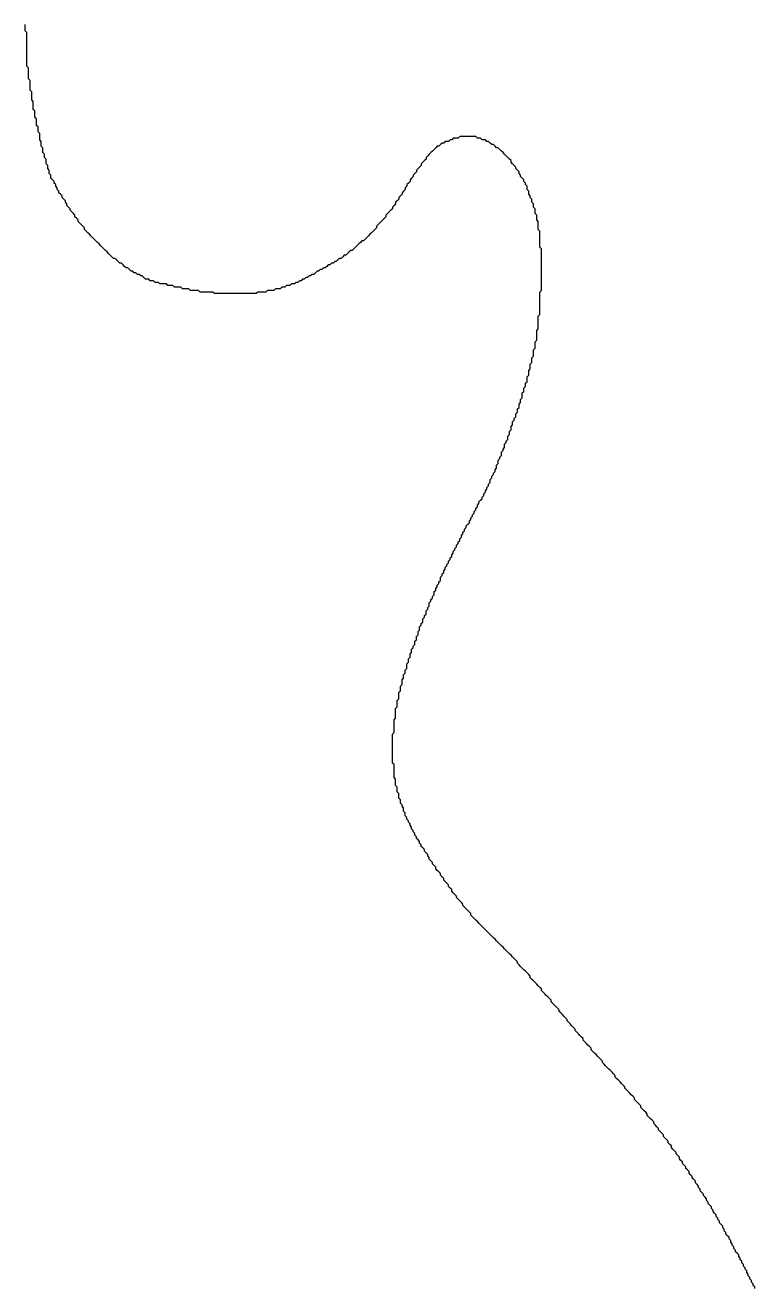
# Model space of a CAD drawing. Extents: x 69 to 217, y 14 to 408.
# Drawn here: x 154.8 to 211.6, y 112.3 to 210.8 of the extents above; entities that cross this region are included whole.
import ezdxf

# ---------------------------------------------------------------- set-up
doc = ezdxf.new("R2010")
doc.units = 0

msp = doc.modelspace()

# ---------------------------------------------------------------- linework, layer by layer
at = {"layer": 'contour_0'}
for p, q in [((154.75, 210.75), (154.75, 210.875)), ((154.75, 210.625), (154.75, 210.75)), ((154.75, 210.5), (154.75, 210.625)), ((154.75, 210.375), (154.75, 210.5)), ((154.875, 210.25), (154.75, 210.375)), ((154.875, 210.125), (154.875, 210.25)), ((154.875, 210), (154.875, 210.125)), ((154.875, 209.875), (154.875, 210)), ((154.875, 209.75), (154.875, 209.875)), ((154.875, 209.625), (154.875, 209.75)), ((154.875, 209.5), (154.875, 209.625)), ((154.875, 209.375), (154.875, 209.5)), ((154.875, 209.25), (154.875, 209.375)), ((154.875, 209.125), (154.875, 209.25)), ((154.875, 209), (154.875, 209.125)), ((154.875, 208.875), (154.875, 209)), ((154.875, 208.75), (154.875, 208.875)), ((154.875, 208.625), (154.875, 208.75)), ((154.875, 208.5), (154.875, 208.625)), ((154.875, 208.375), (154.875, 208.5)), ((154.875, 208.25), (154.875, 208.375)), ((154.875, 208.125), (154.875, 208.25)), ((154.875, 208), (154.875, 208.125)), ((154.875, 207.875), (154.875, 208)), ((154.875, 207.75), (154.875, 207.875)), ((154.875, 207.625), (154.875, 207.75)), ((155, 207.5), (154.875, 207.625)), ((155, 207.375), (155, 207.5)), ((155, 207.25), (155, 207.375)), ((155, 207.125), (155, 207.25)), ((155, 207), (155, 207.125)), ((155, 206.875), (155, 207)), ((155, 206.75), (155, 206.875)), ((155, 206.625), (155, 206.75)), ((155.125, 206.5), (155, 206.625)), ((155.125, 206.375), (155.125, 206.5)), ((155.125, 206.25), (155.125, 206.375)), ((155.125, 206.125), (155.125, 206.25)), ((155.125, 206), (155.125, 206.125)), ((155.125, 205.875), (155.125, 206)), ((155.125, 205.75), (155.125, 205.875)), ((155.25, 205.625), (155.125, 205.75)), ((155.25, 205.5), (155.25, 205.625)), ((155.25, 205.375), (155.25, 205.5)), ((155.25, 205.25), (155.25, 205.375)), ((155.25, 205.125), (155.25, 205.25)), ((155.25, 205), (155.25, 205.125)), ((155.375, 204.875), (155.25, 205)), ((155.375, 204.75), (155.375, 204.875)), ((155.375, 204.625), (155.375, 204.75)), ((155.375, 204.5), (155.375, 204.625)), ((155.375, 204.375), (155.375, 204.5)), ((155.375, 204.25), (155.375, 204.375)), ((155.5, 204.125), (155.375, 204.25)), ((155.5, 204), (155.5, 204.125)), ((155.5, 203.875), (155.5, 204)), ((155.5, 203.75), (155.5, 203.875)), ((155.5, 203.625), (155.5, 203.75)), ((155.625, 203.5), (155.5, 203.625)), ((155.625, 203.375), (155.625, 203.5)), ((155.625, 203.25), (155.625, 203.375)), ((155.625, 203.125), (155.625, 203.25)), ((155.625, 203), (155.625, 203.125)), ((155.75, 202.875), (155.625, 203)), ((155.75, 202.75), (155.75, 202.875)), ((155.75, 202.625), (155.75, 202.75)), ((155.75, 202.5), (155.75, 202.625)), ((155.875, 202.375), (155.75, 202.5)), ((155.875, 202.25), (155.875, 202.375)), ((155.875, 202.125), (155.875, 202.25)), ((155.875, 202), (155.875, 202.125)), ((155.875, 201.875), (155.875, 202)), ((188.125, 202), (188, 201.875)), ((188.25, 202), (188.125, 202)), ((188.375, 202), (188.25, 202)), ((188.5, 202), (188.375, 202)), ((188.625, 202.125), (188.5, 202)), ((188.75, 202.125), (188.625, 202.125)), ((188.875, 202.125), (188.75, 202.125)), ((189, 202.125), (188.875, 202.125)), ((189.125, 202.125), (189, 202.125)), ((189.25, 202.125), (189.125, 202.125)), ((189.375, 202.125), (189.25, 202.125)), ((189.5, 202.125), (189.375, 202.125)), ((189.625, 202.125), (189.5, 202.125)), ((189.75, 202.125), (189.625, 202.125)), ((189.875, 202.125), (189.75, 202.125)), ((190, 202), (189.875, 202.125)), ((190.125, 202), (190, 202)), ((190.25, 202), (190.125, 202)), ((190.375, 201.875), (190.25, 202)), ((156, 201.75), (155.875, 201.875)), ((156, 201.625), (156, 201.75)), ((156, 201.5), (156, 201.625)), ((156, 201.375), (156, 201.5)), ((156.125, 201.25), (156, 201.375)), ((156.125, 201.125), (156.125, 201.25)), ((156.125, 201), (156.125, 201.125)), ((156.125, 200.875), (156.125, 201)), ((186.5, 201), (186.375, 200.875)), ((186.625, 201.125), (186.5, 201)), ((186.75, 201.25), (186.625, 201.125)), ((186.875, 201.375), (186.75, 201.25)), ((187, 201.375), (186.875, 201.375)), ((187.125, 201.5), (187, 201.375)), ((187.25, 201.625), (187.125, 201.5)), ((187.375, 201.625), (187.25, 201.625)), ((187.5, 201.75), (187.375, 201.625)), ((187.625, 201.75), (187.5, 201.75)), ((187.75, 201.75), (187.625, 201.75)), ((187.875, 201.875), (187.75, 201.75)), ((188, 201.875), (187.875, 201.875)), ((190.5, 201.875), (190.375, 201.875)), ((190.625, 201.875), (190.5, 201.875)), ((190.75, 201.75), (190.625, 201.875)), ((190.875, 201.75), (190.75, 201.75)), ((191, 201.625), (190.875, 201.75)), ((191.125, 201.5), (191, 201.625)), ((191.25, 201.5), (191.125, 201.5)), ((191.375, 201.375), (191.25, 201.5)), ((191.5, 201.25), (191.375, 201.375)), ((191.625, 201.25), (191.5, 201.25)), ((191.75, 201.125), (191.625, 201.25)), ((191.875, 201), (191.75, 201.125)), ((192, 200.875), (191.875, 201)), ((156.25, 200.75), (156.125, 200.875)), ((156.25, 200.625), (156.25, 200.75)), ((156.25, 200.5), (156.25, 200.625)), ((156.375, 200.375), (156.25, 200.5)), ((156.375, 200.25), (156.375, 200.375)), ((156.375, 200.125), (156.375, 200.25)), ((156.375, 200), (156.375, 200.125)), ((156.5, 199.875), (156.375, 200)), ((185.75, 200.125), (185.625, 200)), ((185.625, 200), (185.625, 199.875)), ((185.875, 200.25), (185.75, 200.125)), ((186, 200.375), (185.875, 200.25)), ((186.125, 200.625), (186, 200.5)), ((186, 200.5), (186, 200.375)), ((186.25, 200.75), (186.125, 200.625)), ((186.375, 200.875), (186.25, 200.75)), ((192.125, 200.75), (192, 200.875)), ((192.25, 200.625), (192.125, 200.75)), ((192.375, 200.5), (192.25, 200.625)), ((192.5, 200.375), (192.375, 200.5)), ((192.625, 200.25), (192.5, 200.375)), ((192.625, 200.125), (192.625, 200.25)), ((192.75, 200), (192.625, 200.125)), ((192.875, 199.875), (192.75, 200)), ((156.5, 199.75), (156.5, 199.875)), ((156.5, 199.625), (156.5, 199.75)), ((156.625, 199.5), (156.5, 199.625)), ((156.625, 199.375), (156.625, 199.5)), ((156.625, 199.25), (156.625, 199.375)), ((156.75, 199.125), (156.625, 199.25)), ((156.75, 199), (156.75, 199.125)), ((156.75, 198.875), (156.75, 199)), ((185, 199), (184.875, 198.875)), ((185.125, 199.25), (185, 199.125)), ((185, 199.125), (185, 199)), ((185.25, 199.375), (185.125, 199.25)), ((185.375, 199.625), (185.25, 199.5)), ((185.25, 199.5), (185.25, 199.375)), ((185.5, 199.75), (185.375, 199.625)), ((185.625, 199.875), (185.5, 199.75)), ((193, 199.75), (192.875, 199.875)), ((193, 199.625), (193, 199.75)), ((193.125, 199.5), (193, 199.625)), ((193.25, 199.375), (193.125, 199.5)), ((193.25, 199.25), (193.25, 199.375)), ((193.375, 199.125), (193.25, 199.25)), ((193.375, 199), (193.375, 199.125)), ((193.5, 198.875), (193.375, 199)), ((156.875, 198.75), (156.75, 198.875)), ((157, 198.625), (156.875, 198.75)), ((157, 198.5), (157, 198.625)), ((157.125, 198.375), (157, 198.5)), ((157.125, 198.25), (157.125, 198.375)), ((157.25, 198.125), (157.125, 198.25)), ((157.25, 198), (157.25, 198.125)), ((157.375, 197.875), (157.25, 198)), ((184.375, 198), (184.25, 197.875)), ((184.5, 198.25), (184.375, 198.125)), ((184.375, 198.125), (184.375, 198)), ((184.625, 198.5), (184.5, 198.375)), ((184.5, 198.375), (184.5, 198.25)), ((184.75, 198.625), (184.625, 198.5)), ((184.875, 198.875), (184.75, 198.75)), ((184.75, 198.75), (184.75, 198.625)), ((193.625, 198.75), (193.5, 198.875)), ((193.625, 198.625), (193.625, 198.75)), ((193.75, 198.5), (193.625, 198.625)), ((193.75, 198.375), (193.75, 198.5)), ((193.875, 198.25), (193.75, 198.375)), ((193.875, 198.125), (193.875, 198.25)), ((193.875, 198), (193.875, 198.125)), ((194, 197.875), (193.875, 198)), ((157.375, 197.75), (157.375, 197.875)), ((157.5, 197.625), (157.375, 197.75)), ((157.625, 197.5), (157.5, 197.625)), ((157.625, 197.375), (157.625, 197.5)), ((157.75, 197.25), (157.625, 197.375)), ((157.875, 197.125), (157.75, 197.25)), ((157.875, 197), (157.875, 197.125)), ((158, 196.875), (157.875, 197)), ((183.75, 197.125), (183.625, 197)), ((183.625, 197), (183.625, 196.875)), ((183.875, 197.25), (183.75, 197.125)), ((184, 197.5), (183.875, 197.375)), ((183.875, 197.375), (183.875, 197.25)), ((184.125, 197.625), (184, 197.5)), ((184.25, 197.875), (184.125, 197.75)), ((184.125, 197.75), (184.125, 197.625)), ((194, 197.75), (194, 197.875)), ((194, 197.625), (194, 197.75)), ((194.125, 197.5), (194, 197.625)), ((194.125, 197.375), (194.125, 197.5)), ((194.25, 197.25), (194.125, 197.375)), ((194.25, 197.125), (194.25, 197.25)), ((194.25, 197), (194.25, 197.125)), ((194.375, 196.875), (194.25, 197)), ((158, 196.75), (158, 196.875)), ((158.125, 196.625), (158, 196.75)), ((158.25, 196.5), (158.125, 196.625)), ((158.25, 196.375), (158.25, 196.5)), ((158.375, 196.25), (158.25, 196.375)), ((158.5, 196.125), (158.375, 196.25)), ((158.625, 196), (158.5, 196.125)), ((183, 196.125), (182.875, 196)), ((183.125, 196.25), (183, 196.125)), ((183.25, 196.375), (183.125, 196.25)), ((183.375, 196.5), (183.25, 196.375)), ((183.5, 196.75), (183.375, 196.625)), ((183.375, 196.625), (183.375, 196.5)), ((183.625, 196.875), (183.5, 196.75)), ((194.375, 196.75), (194.375, 196.875)), ((194.375, 196.625), (194.375, 196.75)), ((194.5, 196.5), (194.375, 196.625)), ((194.5, 196.375), (194.5, 196.5)), ((194.5, 196.25), (194.5, 196.375)), ((194.5, 196.125), (194.5, 196.25)), ((194.625, 196), (194.5, 196.125)), ((158.625, 195.875), (158.625, 196)), ((158.75, 195.75), (158.625, 195.875)), ((158.875, 195.625), (158.75, 195.75)), ((158.875, 195.5), (158.875, 195.625)), ((159, 195.375), (158.875, 195.5)), ((159.125, 195.25), (159, 195.375)), ((159.25, 195.125), (159.125, 195.25)), ((159.375, 195), (159.25, 195.125)), ((182.25, 195.25), (182.125, 195.125)), ((182.125, 195.125), (182.125, 195)), ((182.375, 195.375), (182.25, 195.25)), ((182.5, 195.5), (182.375, 195.375)), ((182.625, 195.625), (182.5, 195.5)), ((182.75, 195.75), (182.625, 195.625)), ((182.875, 195.875), (182.75, 195.75)), ((182.875, 196), (182.875, 195.875)), ((194.625, 195.875), (194.625, 196)), ((194.625, 195.75), (194.625, 195.875)), ((194.625, 195.625), (194.625, 195.75)), ((194.75, 195.5), (194.625, 195.625)), ((194.75, 195.375), (194.75, 195.5)), ((194.75, 195.25), (194.75, 195.375)), ((194.75, 195.125), (194.75, 195.25)), ((194.75, 195), (194.75, 195.125)), ((159.375, 194.875), (159.375, 195)), ((159.5, 194.75), (159.375, 194.875)), ((159.625, 194.625), (159.5, 194.75)), ((159.75, 194.5), (159.625, 194.625)), ((159.875, 194.375), (159.75, 194.5)), ((160, 194.25), (159.875, 194.375)), ((160.125, 194.125), (160, 194.25)), ((160.25, 194), (160.125, 194.125)), ((181.25, 194.125), (181.125, 194)), ((181.375, 194.25), (181.25, 194.125)), ((181.5, 194.375), (181.375, 194.25)), ((181.625, 194.5), (181.5, 194.375)), ((181.75, 194.625), (181.625, 194.5)), ((181.875, 194.75), (181.75, 194.625)), ((182, 194.875), (181.875, 194.75)), ((182.125, 195), (182, 194.875)), ((194.75, 194.875), (194.75, 195)), ((194.875, 194.75), (194.75, 194.875)), ((194.875, 194.625), (194.875, 194.75)), ((194.875, 194.5), (194.875, 194.625)), ((194.875, 194.375), (194.875, 194.5)), ((194.875, 194.25), (194.875, 194.375)), ((194.875, 194.125), (194.875, 194.25)), ((194.875, 194), (194.875, 194.125)), ((160.375, 193.875), (160.25, 194)), ((160.5, 193.75), (160.375, 193.875)), ((160.625, 193.625), (160.5, 193.75)), ((160.75, 193.5), (160.625, 193.625)), ((160.875, 193.375), (160.75, 193.5)), ((161, 193.25), (160.875, 193.375)), ((161.125, 193.125), (161, 193.25)), ((161.25, 193), (161.125, 193.125)), ((180, 193.125), (179.875, 193)), ((180.125, 193.25), (180, 193.125)), ((180.25, 193.25), (180.125, 193.25)), ((180.375, 193.375), (180.25, 193.25)), ((180.5, 193.5), (180.375, 193.375)), ((180.625, 193.625), (180.5, 193.5)), ((180.75, 193.75), (180.625, 193.625)), ((180.875, 193.875), (180.75, 193.75)), ((181, 194), (180.875, 193.875)), ((181.125, 194), (181, 194)), ((194.875, 193.875), (194.875, 194)), ((194.875, 193.75), (194.875, 193.875)), ((194.875, 193.625), (194.875, 193.75)), ((194.875, 193.5), (194.875, 193.625)), ((195, 193.375), (194.875, 193.5)), ((195, 193.25), (195, 193.375)), ((195, 193.125), (195, 193.25)), ((195, 193), (195, 193.125)), ((161.375, 192.875), (161.25, 193)), ((161.5, 192.75), (161.375, 192.875)), ((161.625, 192.625), (161.5, 192.75)), ((161.75, 192.625), (161.625, 192.625)), ((161.875, 192.5), (161.75, 192.625)), ((162, 192.375), (161.875, 192.5)), ((162.125, 192.25), (162, 192.375)), ((162.25, 192.25), (162.125, 192.25)), ((162.375, 192.125), (162.25, 192.25)), ((162.5, 192), (162.375, 192.125)), ((178.375, 192.125), (178.25, 192)), ((178.5, 192.125), (178.375, 192.125)), ((178.625, 192.25), (178.5, 192.125)), ((178.75, 192.25), (178.625, 192.25)), ((178.875, 192.375), (178.75, 192.25)), ((179, 192.375), (178.875, 192.375)), ((179.125, 192.5), (179, 192.375)), ((179.25, 192.625), (179.125, 192.5)), ((179.375, 192.625), (179.25, 192.625)), ((179.5, 192.75), (179.375, 192.625)), ((179.625, 192.875), (179.5, 192.75)), ((179.75, 192.875), (179.625, 192.875)), ((179.875, 193), (179.75, 192.875)), ((195, 192.875), (195, 193)), ((195, 192.75), (195, 192.875)), ((195, 192.625), (195, 192.75)), ((195, 192.5), (195, 192.625)), ((195, 192.375), (195, 192.5)), ((195, 192.25), (195, 192.375)), ((195, 192.125), (195, 192.25)), ((195, 192), (195, 192.125)), ((162.625, 191.875), (162.5, 192)), ((162.75, 191.875), (162.625, 191.875)), ((162.875, 191.75), (162.75, 191.875)), ((163, 191.625), (162.875, 191.75)), ((163.125, 191.625), (163, 191.625)), ((163.25, 191.5), (163.125, 191.625)), ((163.375, 191.5), (163.25, 191.5)), ((163.5, 191.375), (163.375, 191.5)), ((163.625, 191.375), (163.5, 191.375)), ((163.75, 191.25), (163.625, 191.375)), ((163.875, 191.25), (163.75, 191.25)), ((164, 191.125), (163.875, 191.25)), ((164.125, 191), (164, 191.125)), ((176.625, 191.125), (176.5, 191)), ((176.75, 191.125), (176.625, 191.125)), ((176.875, 191.25), (176.75, 191.125)), ((177, 191.25), (176.875, 191.25)), ((177.125, 191.375), (177, 191.25)), ((177.25, 191.375), (177.125, 191.375)), ((177.375, 191.5), (177.25, 191.375)), ((177.5, 191.625), (177.375, 191.5)), ((177.625, 191.625), (177.5, 191.625)), ((177.75, 191.75), (177.625, 191.625)), ((177.875, 191.75), (177.75, 191.75)), ((178, 191.875), (177.875, 191.75)), ((178.125, 191.875), (178, 191.875)), ((178.25, 192), (178.125, 191.875)), ((195, 191.875), (195, 192)), ((195, 191.75), (195, 191.875)), ((195, 191.625), (195, 191.75)), ((195, 191.5), (195, 191.625)), ((195, 191.375), (195, 191.5)), ((195, 191.25), (195, 191.375)), ((195, 191.125), (195, 191.25)), ((195, 191), (195, 191.125)), ((164.25, 191), (164.125, 191)), ((164.375, 191), (164.25, 191)), ((164.5, 190.875), (164.375, 191)), ((164.625, 190.875), (164.5, 190.875)), ((164.75, 190.875), (164.625, 190.875)), ((164.875, 190.75), (164.75, 190.875)), ((165, 190.75), (164.875, 190.75)), ((165.125, 190.75), (165, 190.75)), ((165.25, 190.625), (165.125, 190.75)), ((165.375, 190.625), (165.25, 190.625)), ((165.5, 190.625), (165.375, 190.625)), ((165.625, 190.625), (165.5, 190.625)), ((165.75, 190.625), (165.625, 190.625)), ((165.875, 190.5), (165.75, 190.625)), ((166, 190.5), (165.875, 190.5)), ((166.125, 190.5), (166, 190.5)), ((166.25, 190.5), (166.125, 190.5)), ((166.375, 190.375), (166.25, 190.5)), ((166.5, 190.375), (166.375, 190.375)), ((166.625, 190.375), (166.5, 190.375)), ((166.75, 190.375), (166.625, 190.375)), ((166.875, 190.375), (166.75, 190.375)), ((167, 190.25), (166.875, 190.375)), ((167.125, 190.25), (167, 190.25)), ((167.25, 190.25), (167.125, 190.25)), ((167.375, 190.25), (167.25, 190.25)), ((167.5, 190.25), (167.375, 190.25)), ((167.625, 190.125), (167.5, 190.25)), ((167.75, 190.125), (167.625, 190.125)), ((167.875, 190.125), (167.75, 190.125)), ((168, 190.125), (167.875, 190.125)), ((168.125, 190.125), (168, 190.125)), ((168.25, 190.125), (168.125, 190.125)), ((168.375, 190), (168.25, 190.125)), ((173.625, 190.125), (173.5, 190)), ((173.75, 190.125), (173.625, 190.125)), ((173.875, 190.125), (173.75, 190.125)), ((174, 190.125), (173.875, 190.125)), ((174.125, 190.125), (174, 190.125)), ((174.25, 190.25), (174.125, 190.125)), ((174.375, 190.25), (174.25, 190.25)), ((174.5, 190.25), (174.375, 190.25)), ((174.625, 190.25), (174.5, 190.25)), ((174.75, 190.375), (174.625, 190.25)), ((174.875, 190.375), (174.75, 190.375)), ((175, 190.375), (174.875, 190.375)), ((175.125, 190.5), (175, 190.375)), ((175.25, 190.5), (175.125, 190.5)), ((175.375, 190.5), (175.25, 190.5)), ((175.5, 190.625), (175.375, 190.5)), ((175.625, 190.625), (175.5, 190.625)), ((175.75, 190.625), (175.625, 190.625)), ((175.875, 190.75), (175.75, 190.625)), ((176, 190.75), (175.875, 190.75)), ((176.125, 190.875), (176, 190.75)), ((176.25, 190.875), (176.125, 190.875)), ((176.375, 191), (176.25, 190.875)), ((176.5, 191), (176.375, 191)), ((194.875, 190), (195, 190.125)), ((195, 190.875), (195, 191)), ((195, 190.75), (195, 190.875)), ((195, 190.625), (195, 190.75)), ((195, 190.5), (195, 190.625)), ((195, 190.375), (195, 190.5)), ((195, 190.25), (195, 190.375)), ((195, 190.125), (195, 190.25)), ((168.5, 190), (168.375, 190)), ((168.625, 190), (168.5, 190)), ((168.75, 190), (168.625, 190)), ((168.875, 190), (168.75, 190)), ((169, 190), (168.875, 190)), ((169.125, 190), (169, 190)), ((169.25, 190), (169.125, 190)), ((169.375, 190), (169.25, 190)), ((169.5, 189.875), (169.375, 190)), ((169.625, 189.875), (169.5, 189.875)), ((169.75, 189.875), (169.625, 189.875)), ((169.875, 189.875), (169.75, 189.875)), ((170, 189.875), (169.875, 189.875)), ((170.125, 189.875), (170, 189.875)), ((170.25, 189.875), (170.125, 189.875)), ((170.375, 189.875), (170.25, 189.875)), ((170.5, 189.875), (170.375, 189.875)), ((170.625, 189.875), (170.5, 189.875)), ((170.75, 189.875), (170.625, 189.875)), ((170.875, 189.875), (170.75, 189.875)), ((171, 189.875), (170.875, 189.875)), ((171.125, 189.875), (171, 189.875)), ((171.25, 189.875), (171.125, 189.875)), ((171.375, 189.875), (171.25, 189.875)), ((171.5, 189.875), (171.375, 189.875)), ((171.625, 189.875), (171.5, 189.875)), ((171.75, 189.875), (171.625, 189.875)), ((171.875, 189.875), (171.75, 189.875)), ((172, 189.875), (171.875, 189.875)), ((172.125, 189.875), (172, 189.875)), ((172.25, 189.875), (172.125, 189.875)), ((172.375, 189.875), (172.25, 189.875)), ((172.5, 189.875), (172.375, 189.875)), ((172.625, 189.875), (172.5, 189.875)), ((172.75, 189.875), (172.625, 189.875)), ((172.875, 190), (172.75, 189.875)), ((173, 190), (172.875, 190)), ((173.125, 190), (173, 190)), ((173.25, 190), (173.125, 190)), ((173.375, 190), (173.25, 190)), ((173.5, 190), (173.375, 190)), ((194.875, 189.875), (194.875, 190)), ((194.875, 189.75), (194.875, 189.875)), ((194.875, 189.625), (194.875, 189.75)), ((194.875, 189.5), (194.875, 189.625)), ((194.875, 189.375), (194.875, 189.5)), ((194.875, 189.25), (194.875, 189.375)), ((194.875, 189.125), (194.875, 189.25)), ((194.875, 189), (194.875, 189.125)), ((194.75, 188.125), (194.875, 188.25)), ((194.875, 188.875), (194.875, 189)), ((194.875, 188.75), (194.875, 188.875)), ((194.875, 188.625), (194.875, 188.75)), ((194.875, 188.5), (194.875, 188.625)), ((194.875, 188.375), (194.875, 188.5)), ((194.875, 188.25), (194.875, 188.375)), ((194.75, 188), (194.75, 188.125)), ((194.75, 187.875), (194.75, 188)), ((194.75, 187.75), (194.75, 187.875)), ((194.75, 187.625), (194.75, 187.75)), ((194.75, 187.5), (194.75, 187.625)), ((194.75, 187.375), (194.75, 187.5)), ((194.75, 187.25), (194.75, 187.375)), ((194.75, 187.125), (194.75, 187.25)), ((194.5, 186.125), (194.625, 186.25)), ((194.625, 187), (194.75, 187.125)), ((194.625, 186.875), (194.625, 187)), ((194.625, 186.75), (194.625, 186.875)), ((194.625, 186.625), (194.625, 186.75)), ((194.625, 186.5), (194.625, 186.625)), ((194.625, 186.375), (194.625, 186.5)), ((194.625, 186.25), (194.625, 186.375)), ((194.375, 185.5), (194.5, 185.625)), ((194.375, 185.375), (194.375, 185.5)), ((194.375, 185.25), (194.375, 185.375)), ((194.375, 185.125), (194.375, 185.25)), ((194.5, 186), (194.5, 186.125)), ((194.5, 185.875), (194.5, 186)), ((194.5, 185.75), (194.5, 185.875)), ((194.5, 185.625), (194.5, 185.75)), ((194.125, 184.375), (194.25, 184.5)), ((194.125, 184.25), (194.125, 184.375)), ((194.125, 184.125), (194.125, 184.25)), ((194.25, 184.875), (194.375, 185)), ((194.25, 184.75), (194.25, 184.875)), ((194.25, 184.625), (194.25, 184.75)), ((194.25, 184.5), (194.25, 184.625)), ((194.375, 185), (194.375, 185.125)), ((193.875, 183.375), (194, 183.5)), ((193.875, 183.25), (193.875, 183.375)), ((193.875, 183.125), (193.875, 183.25)), ((194, 183.875), (194.125, 184)), ((194, 183.75), (194, 183.875)), ((194, 183.625), (194, 183.75)), ((194, 183.5), (194, 183.625)), ((194.125, 184), (194.125, 184.125)), ((193.5, 182.125), (193.625, 182.25)), ((193.625, 182.5), (193.75, 182.625)), ((193.625, 182.375), (193.625, 182.5)), ((193.625, 182.25), (193.625, 182.375)), ((193.75, 182.875), (193.875, 183)), ((193.75, 182.75), (193.75, 182.875)), ((193.75, 182.625), (193.75, 182.75)), ((193.875, 183), (193.875, 183.125)), ((193.25, 181.25), (193.375, 181.375)), ((193.25, 181.125), (193.25, 181.25)), ((193.375, 181.625), (193.5, 181.75)), ((193.375, 181.5), (193.375, 181.625)), ((193.375, 181.375), (193.375, 181.5)), ((193.5, 182), (193.5, 182.125)), ((193.5, 181.875), (193.5, 182)), ((193.5, 181.75), (193.5, 181.875)), ((193, 180.5), (193.125, 180.625)), ((193, 180.375), (193, 180.5)), ((193, 180.25), (193, 180.375)), ((193.125, 180.875), (193.25, 181)), ((193.125, 180.75), (193.125, 180.875)), ((193.125, 180.625), (193.125, 180.75)), ((193.25, 181), (193.25, 181.125)), ((192.625, 179.5), (192.75, 179.625)), ((192.625, 179.375), (192.625, 179.5)), ((192.625, 179.25), (192.625, 179.375)), ((192.75, 179.875), (192.875, 180)), ((192.75, 179.75), (192.75, 179.875)), ((192.75, 179.625), (192.75, 179.75)), ((192.875, 180.125), (193, 180.25)), ((192.875, 180), (192.875, 180.125)), ((192.25, 178.375), (192.375, 178.5)), ((192.25, 178.25), (192.25, 178.375)), ((192.375, 178.75), (192.5, 178.875)), ((192.375, 178.625), (192.375, 178.75)), ((192.375, 178.5), (192.375, 178.625)), ((192.5, 179.125), (192.625, 179.25)), ((192.5, 179), (192.5, 179.125)), ((192.5, 178.875), (192.5, 179)), ((191.875, 177.5), (192, 177.625)), ((191.875, 177.375), (191.875, 177.5)), ((191.875, 177.25), (191.875, 177.375)), ((192, 177.75), (192.125, 177.875)), ((192, 177.625), (192, 177.75)), ((192.125, 178.125), (192.25, 178.25)), ((192.125, 178), (192.125, 178.125)), ((192.125, 177.875), (192.125, 178)), ((191.5, 176.5), (191.625, 176.625)), ((191.5, 176.375), (191.5, 176.5)), ((191.5, 176.25), (191.5, 176.375)), ((191.625, 176.875), (191.75, 177)), ((191.625, 176.75), (191.625, 176.875)), ((191.625, 176.625), (191.625, 176.75)), ((191.75, 177.125), (191.875, 177.25)), ((191.75, 177), (191.75, 177.125)), ((191, 175.375), (191.125, 175.5)), ((191, 175.25), (191, 175.375)), ((191.125, 175.625), (191.25, 175.75)), ((191.125, 175.5), (191.125, 175.625)), ((191.25, 175.875), (191.375, 176)), ((191.25, 175.75), (191.25, 175.875)), ((191.375, 176.125), (191.5, 176.25)), ((191.375, 176), (191.375, 176.125)), ((190.5, 174.25), (190.625, 174.375)), ((190.625, 174.5), (190.75, 174.625)), ((190.625, 174.375), (190.625, 174.5)), ((190.75, 174.75), (190.875, 174.875)), ((190.75, 174.625), (190.75, 174.75)), ((190.875, 175), (191, 175.125)), ((190.875, 174.875), (190.875, 175)), ((191, 175.125), (191, 175.25)), ((190, 173.375), (190.125, 173.5)), ((190, 173.25), (190, 173.375)), ((190.125, 173.625), (190.25, 173.75)), ((190.125, 173.5), (190.125, 173.625)), ((190.25, 173.75), (190.375, 173.875)), ((190.375, 174), (190.5, 174.125)), ((190.375, 173.875), (190.375, 174)), ((190.5, 174.125), (190.5, 174.25)), ((189.5, 172.375), (189.625, 172.5)), ((189.5, 172.25), (189.5, 172.375)), ((189.625, 172.625), (189.75, 172.75)), ((189.625, 172.5), (189.625, 172.625)), ((189.75, 172.875), (189.875, 173)), ((189.75, 172.75), (189.75, 172.875)), ((189.875, 173.125), (190, 173.25)), ((189.875, 173), (189.875, 173.125)), ((189, 171.5), (189.125, 171.625)), ((189, 171.375), (189, 171.5)), ((189.125, 171.75), (189.25, 171.875)), ((189.125, 171.625), (189.125, 171.75)), ((189.25, 171.875), (189.375, 172)), ((189.375, 172.125), (189.5, 172.25)), ((189.375, 172), (189.375, 172.125)), ((188.5, 170.5), (188.625, 170.625)), ((188.5, 170.375), (188.5, 170.5)), ((188.625, 170.75), (188.75, 170.875)), ((188.625, 170.625), (188.625, 170.75)), ((188.75, 171), (188.875, 171.125)), ((188.75, 170.875), (188.75, 171)), ((188.875, 171.25), (189, 171.375)), ((188.875, 171.125), (188.875, 171.25)), ((188, 169.5), (188.125, 169.625)), ((188, 169.375), (188, 169.5)), ((188.125, 169.75), (188.25, 169.875)), ((188.125, 169.625), (188.125, 169.75)), ((188.25, 170), (188.375, 170.125)), ((188.25, 169.875), (188.25, 170)), ((188.375, 170.25), (188.5, 170.375)), ((188.375, 170.125), (188.375, 170.25)), ((187.5, 168.5), (187.625, 168.625)), ((187.5, 168.375), (187.5, 168.5)), ((187.625, 168.75), (187.75, 168.875)), ((187.625, 168.625), (187.625, 168.75)), ((187.75, 169), (187.875, 169.125)), ((187.75, 168.875), (187.75, 169)), ((187.875, 169.25), (188, 169.375)), ((187.875, 169.125), (187.875, 169.25)), ((187, 167.375), (187.125, 167.5)), ((187.125, 167.75), (187.25, 167.875)), ((187.125, 167.625), (187.125, 167.75)), ((187.125, 167.5), (187.125, 167.625)), ((187.25, 168), (187.375, 168.125)), ((187.25, 167.875), (187.25, 168)), ((187.375, 168.25), (187.5, 168.375)), ((187.375, 168.125), (187.375, 168.25)), ((186.625, 166.625), (186.75, 166.75)), ((186.625, 166.5), (186.625, 166.625)), ((186.625, 166.375), (186.625, 166.5)), ((186.75, 166.875), (186.875, 167)), ((186.75, 166.75), (186.75, 166.875)), ((186.875, 167.125), (187, 167.25)), ((186.875, 167), (186.875, 167.125)), ((187, 167.25), (187, 167.375)), ((186.125, 165.375), (186.25, 165.5)), ((186.25, 165.75), (186.375, 165.875)), ((186.25, 165.625), (186.25, 165.75)), ((186.25, 165.5), (186.25, 165.625)), ((186.375, 166), (186.5, 166.125)), ((186.375, 165.875), (186.375, 166)), ((186.5, 166.25), (186.625, 166.375)), ((186.5, 166.125), (186.5, 166.25)), ((185.75, 164.5), (185.875, 164.625)), ((185.75, 164.375), (185.75, 164.5)), ((185.875, 164.75), (186, 164.875)), ((185.875, 164.625), (185.875, 164.75)), ((186, 165.125), (186.125, 165.25)), ((186, 165), (186, 165.125)), ((186, 164.875), (186, 165)), ((186.125, 165.25), (186.125, 165.375)), ((185.375, 163.5), (185.5, 163.625)), ((185.5, 163.875), (185.625, 164)), ((185.5, 163.75), (185.5, 163.875)), ((185.5, 163.625), (185.5, 163.75)), ((185.625, 164.125), (185.75, 164.25)), ((185.625, 164), (185.625, 164.125)), ((185.75, 164.25), (185.75, 164.375)), ((185.125, 162.75), (185.25, 162.875)), ((185.125, 162.625), (185.125, 162.75)), ((185.125, 162.5), (185.125, 162.625)), ((185.25, 163.125), (185.375, 163.25)), ((185.25, 163), (185.25, 163.125)), ((185.25, 162.875), (185.25, 163)), ((185.375, 163.375), (185.375, 163.5)), ((185.375, 163.25), (185.375, 163.375)), ((184.75, 161.75), (184.875, 161.875)), ((184.75, 161.625), (184.75, 161.75)), ((184.75, 161.5), (184.75, 161.625)), ((184.875, 162.125), (185, 162.25)), ((184.875, 162), (184.875, 162.125)), ((184.875, 161.875), (184.875, 162)), ((185, 162.375), (185.125, 162.5)), ((185, 162.25), (185, 162.375)), ((184.375, 160.5), (184.5, 160.625)), ((184.5, 161), (184.625, 161.125)), ((184.5, 160.875), (184.5, 161)), ((184.5, 160.75), (184.5, 160.875)), ((184.5, 160.625), (184.5, 160.75)), ((184.625, 161.375), (184.75, 161.5)), ((184.625, 161.25), (184.625, 161.375)), ((184.625, 161.125), (184.625, 161.25)), ((184.125, 159.75), (184.25, 159.875)), ((184.125, 159.625), (184.125, 159.75)), ((184.125, 159.5), (184.125, 159.625)), ((184.25, 160.125), (184.375, 160.25)), ((184.25, 160), (184.25, 160.125)), ((184.25, 159.875), (184.25, 160)), ((184.375, 160.375), (184.375, 160.5)), ((184.375, 160.25), (184.375, 160.375)), ((183.875, 158.75), (184, 158.875)), ((183.875, 158.625), (183.875, 158.75)), ((183.875, 158.5), (183.875, 158.625)), ((184, 159.25), (184.125, 159.375)), ((184, 159.125), (184, 159.25)), ((184, 159), (184, 159.125)), ((184, 158.875), (184, 159)), ((184.125, 159.375), (184.125, 159.5)), ((183.625, 157.5), (183.75, 157.625)), ((183.75, 158.125), (183.875, 158.25)), ((183.75, 158), (183.75, 158.125)), ((183.75, 157.875), (183.75, 158)), ((183.75, 157.75), (183.75, 157.875)), ((183.75, 157.625), (183.75, 157.75)), ((183.875, 158.375), (183.875, 158.5)), ((183.875, 158.25), (183.875, 158.375)), ((183.5, 156.625), (183.625, 156.75)), ((183.5, 156.5), (183.5, 156.625)), ((183.625, 157.375), (183.625, 157.5)), ((183.625, 157.25), (183.625, 157.375)), ((183.625, 157.125), (183.625, 157.25)), ((183.625, 157), (183.625, 157.125)), ((183.625, 156.875), (183.625, 157)), ((183.625, 156.75), (183.625, 156.875)), ((183.5, 156.375), (183.5, 156.5)), ((183.5, 156.25), (183.5, 156.375)), ((183.5, 156.125), (183.5, 156.25)), ((183.5, 156), (183.5, 156.125)), ((183.5, 155.875), (183.5, 156)), ((183.5, 155.75), (183.5, 155.875)), ((183.5, 155.625), (183.5, 155.75)), ((183.375, 155.5), (183.5, 155.625)), ((183.375, 155.375), (183.375, 155.5)), ((183.375, 155.25), (183.375, 155.375)), ((183.375, 155.125), (183.375, 155.25)), ((183.375, 155), (183.375, 155.125)), ((183.375, 154.875), (183.375, 155)), ((183.375, 154.75), (183.375, 154.875)), ((183.375, 154.625), (183.375, 154.75)), ((183.375, 154.5), (183.375, 154.625)), ((183.375, 154.375), (183.375, 154.5)), ((183.375, 154.25), (183.375, 154.375)), ((183.375, 154.125), (183.375, 154.25)), ((183.375, 154), (183.375, 154.125)), ((183.375, 153.875), (183.375, 154)), ((183.375, 153.75), (183.375, 153.875)), ((183.375, 153.625), (183.375, 153.75)), ((183.375, 153.5), (183.375, 153.625)), ((183.375, 153.375), (183.375, 153.5)), ((183.375, 153.25), (183.375, 153.375)), ((183.5, 153.125), (183.375, 153.25)), ((183.5, 153), (183.5, 153.125)), ((183.5, 152.875), (183.5, 153)), ((183.5, 152.75), (183.5, 152.875)), ((183.5, 152.625), (183.5, 152.75)), ((183.5, 152.5), (183.5, 152.625)), ((183.5, 152.375), (183.5, 152.5)), ((183.5, 152.25), (183.5, 152.375)), ((183.5, 152.125), (183.5, 152.25)), ((183.625, 152), (183.5, 152.125)), ((183.625, 151.875), (183.625, 152)), ((183.625, 151.75), (183.625, 151.875)), ((183.625, 151.625), (183.625, 151.75)), ((183.625, 151.5), (183.625, 151.625)), ((183.75, 151.375), (183.625, 151.5)), ((183.75, 151.25), (183.75, 151.375)), ((183.75, 151.125), (183.75, 151.25)), ((183.75, 151), (183.75, 151.125)), ((183.875, 150.875), (183.75, 151)), ((183.875, 150.75), (183.875, 150.875)), ((183.875, 150.625), (183.875, 150.75)), ((183.875, 150.5), (183.875, 150.625)), ((184, 150.375), (183.875, 150.5)), ((184, 150.25), (184, 150.375)), ((184, 150.125), (184, 150.25)), ((184.125, 150), (184, 150.125)), ((184.125, 149.875), (184.125, 150)), ((184.25, 149.75), (184.125, 149.875)), ((184.25, 149.625), (184.25, 149.75)), ((184.25, 149.5), (184.25, 149.625)), ((184.375, 149.375), (184.25, 149.5)), ((184.375, 149.25), (184.375, 149.375)), ((184.375, 149.125), (184.375, 149.25)), ((184.5, 149), (184.375, 149.125)), ((184.5, 148.875), (184.5, 149)), ((184.625, 148.75), (184.5, 148.875)), ((184.625, 148.625), (184.625, 148.75)), ((184.75, 148.5), (184.625, 148.625)), ((184.75, 148.375), (184.75, 148.5)), ((184.875, 148.25), (184.75, 148.375)), ((184.875, 148.125), (184.875, 148.25)), ((185, 148), (184.875, 148.125)), ((185, 147.875), (185, 148)), ((185.125, 147.75), (185, 147.875)), ((185.125, 147.625), (185.125, 147.75)), ((185.25, 147.5), (185.125, 147.625)), ((185.25, 147.375), (185.25, 147.5)), ((185.375, 147.25), (185.25, 147.375)), ((185.5, 147.125), (185.375, 147.25)), ((185.5, 147), (185.5, 147.125)), ((185.625, 146.875), (185.5, 147)), ((185.625, 146.75), (185.625, 146.875)), ((185.75, 146.625), (185.625, 146.75)), ((185.875, 146.5), (185.75, 146.625)), ((185.875, 146.375), (185.875, 146.5)), ((186, 146.25), (185.875, 146.375)), ((186.125, 146.125), (186, 146.25)), ((186.125, 146), (186.125, 146.125)), ((186.25, 145.875), (186.125, 146)), ((186.25, 145.75), (186.25, 145.875)), ((186.375, 145.625), (186.25, 145.75)), ((186.5, 145.5), (186.375, 145.625)), ((186.5, 145.375), (186.5, 145.5)), ((186.625, 145.25), (186.5, 145.375)), ((186.75, 145.125), (186.625, 145.25)), ((186.75, 145), (186.75, 145.125)), ((186.875, 144.875), (186.75, 145)), ((187, 144.75), (186.875, 144.875)), ((187.125, 144.625), (187, 144.75)), ((187.125, 144.5), (187.125, 144.625)), ((187.25, 144.375), (187.125, 144.5)), ((187.375, 144.25), (187.25, 144.375)), ((187.375, 144.125), (187.375, 144.25)), ((187.5, 144), (187.375, 144.125)), ((187.625, 143.875), (187.5, 144)), ((187.75, 143.75), (187.625, 143.875)), ((187.75, 143.625), (187.75, 143.75)), ((187.875, 143.5), (187.75, 143.625)), ((188, 143.375), (187.875, 143.5)), ((188, 143.25), (188, 143.375)), ((188.125, 143.125), (188, 143.25)), ((188.25, 143), (188.125, 143.125)), ((188.375, 142.875), (188.25, 143)), ((188.375, 142.75), (188.375, 142.875)), ((188.5, 142.625), (188.375, 142.75)), ((188.625, 142.5), (188.5, 142.625)), ((188.75, 142.375), (188.625, 142.5)), ((188.875, 142.25), (188.75, 142.375)), ((188.875, 142.125), (188.875, 142.25)), ((189, 142), (188.875, 142.125)), ((189.125, 141.875), (189, 142)), ((189.25, 141.75), (189.125, 141.875)), ((189.375, 141.625), (189.25, 141.75)), ((189.5, 141.5), (189.375, 141.625)), ((189.5, 141.375), (189.5, 141.5)), ((189.625, 141.25), (189.5, 141.375)), ((189.75, 141.125), (189.625, 141.25)), ((189.875, 141), (189.75, 141.125)), ((190, 140.875), (189.875, 141)), ((190.125, 140.75), (190, 140.875)), ((190.25, 140.625), (190.125, 140.75)), ((190.375, 140.5), (190.25, 140.625)), ((190.5, 140.375), (190.375, 140.5)), ((190.625, 140.25), (190.5, 140.375)), ((190.75, 140.125), (190.625, 140.25)), ((190.875, 140), (190.75, 140.125)), ((191, 139.875), (190.875, 140)), ((191.125, 139.75), (191, 139.875)), ((191.25, 139.625), (191.125, 139.75)), ((191.375, 139.5), (191.25, 139.625)), ((191.5, 139.375), (191.375, 139.5)), ((191.625, 139.25), (191.5, 139.375)), ((191.75, 139.125), (191.625, 139.25)), ((191.875, 139), (191.75, 139.125)), ((192, 138.875), (191.875, 139)), ((192.125, 138.75), (192, 138.875)), ((192.25, 138.625), (192.125, 138.75)), ((192.375, 138.5), (192.25, 138.625)), ((192.5, 138.375), (192.375, 138.5)), ((192.625, 138.25), (192.5, 138.375)), ((192.75, 138.125), (192.625, 138.25)), ((192.875, 138), (192.75, 138.125)), ((193, 137.875), (192.875, 138)), ((193.125, 137.75), (193, 137.875)), ((193.125, 137.625), (193.125, 137.75)), ((193.25, 137.5), (193.125, 137.625)), ((193.375, 137.375), (193.25, 137.5)), ((193.5, 137.25), (193.375, 137.375)), ((193.625, 137.125), (193.5, 137.25)), ((193.75, 137), (193.625, 137.125)), ((193.875, 136.875), (193.75, 137)), ((194, 136.75), (193.875, 136.875)), ((194.125, 136.625), (194, 136.75)), ((194.125, 136.5), (194.125, 136.625)), ((194.25, 136.375), (194.125, 136.5)), ((194.375, 136.25), (194.25, 136.375)), ((194.5, 136.125), (194.375, 136.25)), ((194.625, 136), (194.5, 136.125)), ((194.75, 135.875), (194.625, 136)), ((194.875, 135.75), (194.75, 135.875)), ((195, 135.625), (194.875, 135.75)), ((195, 135.5), (195, 135.625)), ((195.125, 135.375), (195, 135.5)), ((195.25, 135.25), (195.125, 135.375)), ((195.375, 135.125), (195.25, 135.25)), ((195.5, 135), (195.375, 135.125)), ((195.625, 134.875), (195.5, 135)), ((195.75, 134.75), (195.625, 134.875)), ((195.75, 134.625), (195.75, 134.75)), ((195.875, 134.5), (195.75, 134.625)), ((196, 134.375), (195.875, 134.5)), ((196.125, 134.25), (196, 134.375)), ((196.25, 134.125), (196.125, 134.25)), ((196.375, 134), (196.25, 134.125)), ((196.375, 133.875), (196.375, 134)), ((196.5, 133.75), (196.375, 133.875)), ((196.625, 133.625), (196.5, 133.75)), ((196.75, 133.5), (196.625, 133.625)), ((196.875, 133.375), (196.75, 133.5)), ((197, 133.25), (196.875, 133.375)), ((197, 133.125), (197, 133.25)), ((197.125, 133), (197, 133.125)), ((197.25, 132.875), (197.125, 133)), ((197.375, 132.75), (197.25, 132.875)), ((197.5, 132.625), (197.375, 132.75)), ((197.625, 132.5), (197.5, 132.625)), ((197.625, 132.375), (197.625, 132.5)), ((197.75, 132.25), (197.625, 132.375)), ((197.875, 132.125), (197.75, 132.25)), ((198, 132), (197.875, 132.125)), ((198.125, 131.875), (198, 132)), ((198.25, 131.75), (198.125, 131.875)), ((198.25, 131.625), (198.25, 131.75)), ((198.375, 131.5), (198.25, 131.625)), ((198.5, 131.375), (198.375, 131.5)), ((198.625, 131.25), (198.5, 131.375)), ((198.75, 131.125), (198.625, 131.25)), ((198.875, 131), (198.75, 131.125)), ((198.875, 130.875), (198.875, 131)), ((199, 130.75), (198.875, 130.875)), ((199.125, 130.625), (199, 130.75)), ((199.25, 130.5), (199.125, 130.625)), ((199.375, 130.375), (199.25, 130.5)), ((199.5, 130.25), (199.375, 130.375)), ((199.625, 130.125), (199.5, 130.25)), ((199.75, 130), (199.625, 130.125)), ((199.75, 129.875), (199.75, 130)), ((199.875, 129.75), (199.75, 129.875)), ((200, 129.625), (199.875, 129.75)), ((200.125, 129.5), (200, 129.625)), ((200.25, 129.375), (200.125, 129.5)), ((200.375, 129.25), (200.25, 129.375)), ((200.5, 129.125), (200.375, 129.25)), ((200.625, 129), (200.5, 129.125)), ((200.75, 128.875), (200.625, 129)), ((200.75, 128.75), (200.75, 128.875)), ((200.875, 128.625), (200.75, 128.75)), ((201, 128.5), (200.875, 128.625)), ((201.125, 128.375), (201, 128.5)), ((201.25, 128.25), (201.125, 128.375)), ((201.375, 128.125), (201.25, 128.25)), ((201.5, 128), (201.375, 128.125)), ((201.5, 127.875), (201.5, 128)), ((201.625, 127.75), (201.5, 127.875)), ((201.75, 127.625), (201.625, 127.75)), ((201.875, 127.5), (201.75, 127.625)), ((202, 127.375), (201.875, 127.5)), ((202.125, 127.25), (202, 127.375)), ((202.25, 127.125), (202.125, 127.25)), ((202.25, 127), (202.25, 127.125)), ((202.375, 126.875), (202.25, 127)), ((202.5, 126.75), (202.375, 126.875)), ((202.625, 126.625), (202.5, 126.75)), ((202.75, 126.5), (202.625, 126.625)), ((202.75, 126.375), (202.75, 126.5)), ((202.875, 126.25), (202.75, 126.375)), ((203, 126.125), (202.875, 126.25)), ((203.125, 126), (203, 126.125)), ((203.25, 125.875), (203.125, 126)), ((203.25, 125.75), (203.25, 125.875)), ((203.375, 125.625), (203.25, 125.75)), ((203.5, 125.5), (203.375, 125.625)), ((203.625, 125.375), (203.5, 125.5)), ((203.75, 125.25), (203.625, 125.375)), ((203.75, 125.125), (203.75, 125.25)), ((203.875, 125), (203.75, 125.125)), ((204, 124.875), (203.875, 125)), ((204.125, 124.75), (204, 124.875)), ((204.125, 124.625), (204.125, 124.75)), ((204.25, 124.5), (204.125, 124.625)), ((204.375, 124.375), (204.25, 124.5)), ((204.5, 124.25), (204.375, 124.375)), ((204.5, 124.125), (204.5, 124.25)), ((204.625, 124), (204.5, 124.125)), ((204.75, 123.875), (204.625, 124)), ((204.875, 123.75), (204.75, 123.875)), ((204.875, 123.625), (204.875, 123.75)), ((205, 123.5), (204.875, 123.625)), ((205.125, 123.375), (205, 123.5)), ((205.125, 123.25), (205.125, 123.375)), ((205.25, 123.125), (205.125, 123.25)), ((205.375, 123), (205.25, 123.125)), ((205.5, 122.875), (205.375, 123)), ((205.5, 122.75), (205.5, 122.875)), ((205.625, 122.625), (205.5, 122.75)), ((205.75, 122.5), (205.625, 122.625)), ((205.75, 122.375), (205.75, 122.5)), ((205.875, 122.25), (205.75, 122.375)), ((206, 122.125), (205.875, 122.25)), ((206, 122), (206, 122.125)), ((206.125, 121.875), (206, 122)), ((206.25, 121.75), (206.125, 121.875)), ((206.25, 121.625), (206.25, 121.75)), ((206.375, 121.5), (206.25, 121.625)), ((206.5, 121.375), (206.375, 121.5)), ((206.5, 121.25), (206.5, 121.375)), ((206.625, 121.125), (206.5, 121.25)), ((206.75, 121), (206.625, 121.125)), ((206.75, 120.875), (206.75, 121)), ((206.875, 120.75), (206.75, 120.875)), ((207, 120.625), (206.875, 120.75)), ((207, 120.5), (207, 120.625)), ((207.125, 120.375), (207, 120.5)), ((207.25, 120.25), (207.125, 120.375)), ((207.25, 120.125), (207.25, 120.25)), ((207.375, 120), (207.25, 120.125)), ((207.375, 119.875), (207.375, 120)), ((207.5, 119.75), (207.375, 119.875)), ((207.625, 119.625), (207.5, 119.75)), ((207.625, 119.5), (207.625, 119.625)), ((207.75, 119.375), (207.625, 119.5)), ((207.875, 119.25), (207.75, 119.375)), ((207.875, 119.125), (207.875, 119.25)), ((208, 119), (207.875, 119.125)), ((208, 118.875), (208, 119)), ((208.125, 118.75), (208, 118.875)), ((208.25, 118.625), (208.125, 118.75)), ((208.25, 118.5), (208.25, 118.625)), ((208.375, 118.375), (208.25, 118.5)), ((208.375, 118.25), (208.375, 118.375)), ((208.5, 118.125), (208.375, 118.25)), ((208.625, 118), (208.5, 118.125)), ((208.625, 117.875), (208.625, 118)), ((208.75, 117.75), (208.625, 117.875)), ((208.75, 117.625), (208.75, 117.75)), ((208.875, 117.5), (208.75, 117.625)), ((208.875, 117.375), (208.875, 117.5)), ((209, 117.25), (208.875, 117.375)), ((209.125, 117.125), (209, 117.25)), ((209.125, 117), (209.125, 117.125)), ((209.25, 116.875), (209.125, 117)), ((209.25, 116.75), (209.25, 116.875)), ((209.375, 116.625), (209.25, 116.75)), ((209.375, 116.5), (209.375, 116.625)), ((209.5, 116.375), (209.375, 116.5)), ((209.625, 116.25), (209.5, 116.375)), ((209.625, 116.125), (209.625, 116.25)), ((209.75, 116), (209.625, 116.125)), ((209.75, 115.875), (209.75, 116)), ((209.875, 115.75), (209.75, 115.875)), ((209.875, 115.625), (209.875, 115.75)), ((210, 115.5), (209.875, 115.625)), ((210, 115.375), (210, 115.5)), ((210.125, 115.25), (210, 115.375)), ((210.125, 115.125), (210.125, 115.25)), ((210.25, 115), (210.125, 115.125)), ((210.375, 114.875), (210.25, 115)), ((210.375, 114.75), (210.375, 114.875)), ((210.5, 114.625), (210.375, 114.75)), ((210.5, 114.5), (210.5, 114.625)), ((210.625, 114.375), (210.5, 114.5)), ((210.625, 114.25), (210.625, 114.375)), ((210.75, 114.125), (210.625, 114.25)), ((210.75, 114), (210.75, 114.125)), ((210.875, 113.875), (210.75, 114)), ((210.875, 113.75), (210.875, 113.875)), ((211, 113.625), (210.875, 113.75)), ((211, 113.5), (211, 113.625)), ((211.125, 113.375), (211, 113.5)), ((211.125, 113.25), (211.125, 113.375)), ((211.25, 113.125), (211.125, 113.25)), ((211.25, 113), (211.25, 113.125)), ((211.375, 112.875), (211.25, 113)), ((211.375, 112.75), (211.375, 112.875)), ((211.5, 112.625), (211.375, 112.75)), ((211.5, 112.5), (211.5, 112.625)), ((211.625, 112.375), (211.5, 112.5)), ((211.625, 112.25), (211.625, 112.375))]:
    msp.add_line(p, q, dxfattribs=at)

doc.saveas('drawing.dxf')
